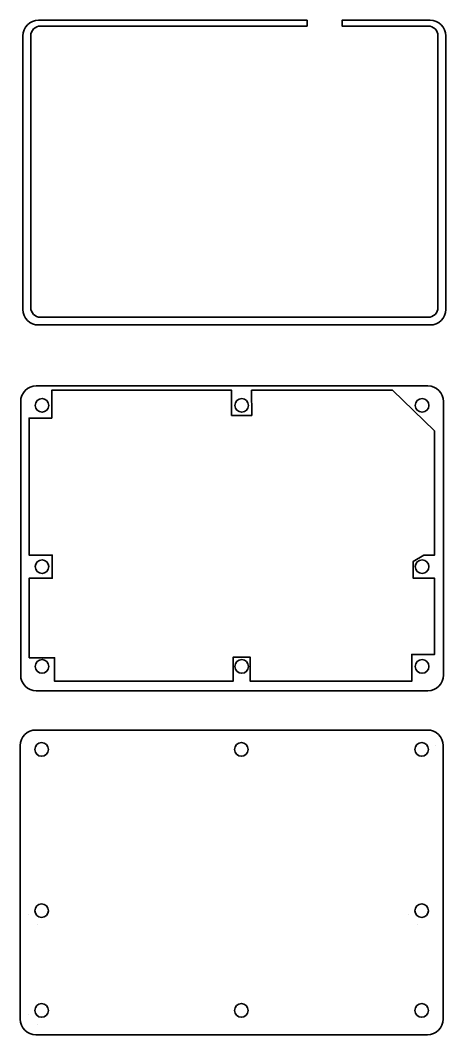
# Model space of a CAD drawing. Header units: millimetres. Extents: x 255 to 531, y -741 to 202.
# Drawn here: x 275 to 495, y -741 to -219 of the extents above; entities that cross this region are included whole.
import ezdxf

# ---------------------------------------------------------------- set-up
doc = ezdxf.new("R2010")
doc.units = ezdxf.units.MM
doc.header["$MEASUREMENT"] = 0
doc.layers.add('Layer 1', color=7, linetype='Continuous')

msp = doc.modelspace()

# ---------------------------------------------------------------- linework, layer by layer
at = {"layer": 'Layer 1', "color": 250, "lineweight": 35}
for points, knots in [([(285.8, -371.7764), (285.8, -371.7764), (485.8, -371.7765), (485.8, -371.7765), (487.1261, -371.7764), (488.3989, -371.2452), (489.3355, -370.3023), (490.2722, -369.3594), (490.8, -368.0781), (490.8, -366.7433), (490.8, -366.7433), (490.8, -226.8181), (490.8, -226.8181), (490.8, -225.4832), (490.2732, -224.203), (489.3355, -223.2591), (488.3979, -222.3151), (487.1261, -221.7849), (485.8, -221.7849), (485.8, -221.7849), (441.329, -221.7849), (441.329, -221.7849), (441.329, -221.7849), (441.329, -218.7736), (441.329, -218.7736), (441.329, -218.7736), (486.7999, -218.7736), (486.7999, -218.7736), (491.2, -218.7736), (494.8, -222.3737), (494.8, -226.7737), (494.8, -226.7737), (494.8, -367.7735), (494.8, -367.7735), (494.8, -372.1736), (491.2, -375.7736), (486.7999, -375.7736), (486.7999, -375.7736), (284.8001, -375.7736), (284.8001, -375.7736), (280.4, -375.7736), (276.8, -372.1736), (276.8, -367.7735), (276.8, -367.7735), (276.8, -226.7737), (276.8, -226.7737), (276.8, -222.3736), (280.4, -218.7736), (284.8001, -218.7736), (284.8001, -218.7736), (423.329, -218.7736), (423.329, -218.7736), (423.329, -218.7736), (423.329, -221.7849), (423.329, -221.7849), (377.486, -221.7849), (331.643, -221.7849), (285.8, -221.7849), (284.4739, -221.7849), (283.2021, -222.3151), (282.2645, -223.2591), (281.3268, -224.203), (280.8, -225.4832), (280.8, -226.8181), (280.8, -226.8181), (280.8, -366.7433), (280.8, -366.7433), (280.8, -369.523), (283.0386, -371.7764), (285.8, -371.7764)], [0, 0, 0, 0, 0.04347826, 0.04347826, 0.04347826, 0.08695652, 0.08695652, 0.08695652, 0.13043478, 0.13043478, 0.13043478, 0.17391304, 0.17391304, 0.17391304, 0.2173913, 0.2173913, 0.2173913, 0.26086957, 0.26086957, 0.26086957, 0.30434783, 0.30434783, 0.30434783, 0.34782609, 0.34782609, 0.34782609, 0.39130435, 0.39130435, 0.39130435, 0.43478261, 0.43478261, 0.43478261, 0.47826087, 0.47826087, 0.47826087, 0.52173913, 0.52173913, 0.52173913, 0.56521739, 0.56521739, 0.56521739, 0.60869565, 0.60869565, 0.60869565, 0.65217391, 0.65217391, 0.65217391, 0.69565217, 0.69565217, 0.69565217, 0.73913043, 0.73913043, 0.73913043, 0.7826087, 0.7826087, 0.7826087, 0.82608696, 0.82608696, 0.82608696, 0.86956522, 0.86956522, 0.86956522, 0.91304348, 0.91304348, 0.91304348, 0.95652174, 0.95652174, 0.95652174, 1, 1, 1, 1]), ([(283.6115, -407.1888), (283.6115, -407.1888), (485.6113, -407.1888), (485.6113, -407.1888), (490.0114, -407.1888), (493.6114, -410.7888), (493.6114, -415.1889), (493.6114, -415.1889), (493.6114, -556.1887), (493.6114, -556.1887), (493.6114, -560.5888), (490.0114, -564.1888), (485.6113, -564.1888), (485.6113, -564.1888), (283.6115, -564.1888), (283.6115, -564.1888), (279.2114, -564.1888), (275.6114, -560.5888), (275.6114, -556.1887), (275.6114, -556.1887), (275.6114, -415.1889), (275.6114, -415.1889), (275.6114, -410.7888), (279.2114, -407.1888), (283.6115, -407.1888)], [0, 0, 0, 0, 0.125, 0.125, 0.125, 0.25, 0.25, 0.25, 0.375, 0.375, 0.375, 0.5, 0.5, 0.5, 0.625, 0.625, 0.625, 0.75, 0.75, 0.75, 0.875, 0.875, 0.875, 1, 1, 1, 1]), ([(279.9175, -547.2022), (279.9175, -547.2022), (293.0775, -547.2022), (293.0775, -547.2022), (293.0775, -547.2022), (293.0775, -559.2955), (293.0775, -559.2955), (293.0775, -559.2955), (339.1314, -559.2955), (339.1314, -559.2955), (339.1314, -559.2955), (385.1853, -559.2955), (385.1853, -559.2955), (385.1853, -559.2955), (385.1853, -546.9519), (385.1853, -546.9519), (385.1853, -546.9519), (393.9876, -546.993), (393.9876, -546.993), (393.9876, -546.993), (393.9876, -559.2955), (393.9876, -559.2955), (393.9876, -559.2955), (477.293, -559.2955), (477.293, -559.2955), (477.293, -559.2955), (477.293, -545.47), (477.293, -545.47), (477.293, -545.47), (489.0483, -545.47), (489.0483, -545.47), (489.0483, -545.47), (489.0483, -506.2892), (489.0483, -506.2892), (489.0483, -506.2892), (478.0483, -506.2892), (478.0483, -506.2892), (478.0483, -506.2892), (478.0483, -497.5601), (478.0483, -497.5601), (478.0483, -497.5601), (483.5483, -494.2892), (483.5483, -494.2892), (483.5483, -494.2892), (489.0483, -494.2892), (489.0483, -494.2892), (489.0483, -494.2892), (489.0483, -430.3577), (489.0483, -430.3577), (489.0483, -430.3577), (467.3202, -409.3896), (467.3202, -409.3896), (467.3202, -409.3896), (394.7267, -409.3896), (394.7267, -409.3896), (394.7267, -409.3896), (394.763, -422.3478), (394.763, -422.3478), (394.763, -422.3478), (384.4094, -422.3478), (384.4094, -422.3478), (384.4094, -422.3478), (384.4094, -409.3896), (384.4094, -409.3896), (384.4094, -409.3896), (291.6017, -409.3896), (291.6017, -409.3896), (291.6017, -409.3896), (291.6017, -423.7392), (291.6017, -423.7392), (291.6017, -423.7392), (279.9175, -423.7392), (279.9175, -423.7392), (279.9175, -423.7392), (279.9175, -494.2892), (279.9175, -494.2892), (279.9175, -494.2892), (291.9175, -494.2892), (291.9175, -494.2892), (291.9175, -494.2892), (291.9175, -506.2892), (291.9175, -506.2892), (291.9175, -506.2892), (279.9175, -506.2892), (279.9175, -506.2892), (279.9175, -506.2892), (279.9175, -547.2022), (279.9175, -547.2022)], [0, 0, 0, 0, 0.03448276, 0.03448276, 0.03448276, 0.06896552, 0.06896552, 0.06896552, 0.10344828, 0.10344828, 0.10344828, 0.13793103, 0.13793103, 0.13793103, 0.17241379, 0.17241379, 0.17241379, 0.20689655, 0.20689655, 0.20689655, 0.24137931, 0.24137931, 0.24137931, 0.27586207, 0.27586207, 0.27586207, 0.31034483, 0.31034483, 0.31034483, 0.34482759, 0.34482759, 0.34482759, 0.37931034, 0.37931034, 0.37931034, 0.4137931, 0.4137931, 0.4137931, 0.44827586, 0.44827586, 0.44827586, 0.48275862, 0.48275862, 0.48275862, 0.51724138, 0.51724138, 0.51724138, 0.55172414, 0.55172414, 0.55172414, 0.5862069, 0.5862069, 0.5862069, 0.62068966, 0.62068966, 0.62068966, 0.65517241, 0.65517241, 0.65517241, 0.68965517, 0.68965517, 0.68965517, 0.72413793, 0.72413793, 0.72413793, 0.75862069, 0.75862069, 0.75862069, 0.79310345, 0.79310345, 0.79310345, 0.82758621, 0.82758621, 0.82758621, 0.86206897, 0.86206897, 0.86206897, 0.89655172, 0.89655172, 0.89655172, 0.93103448, 0.93103448, 0.93103448, 0.96551724, 0.96551724, 0.96551724, 1, 1, 1, 1]), ([(290.1114, -417.1892), (290.1114, -415.2562), (288.5444, -413.6892), (286.6114, -413.6892), (284.6784, -413.6892), (283.1114, -415.2562), (283.1114, -417.1892), (283.1114, -419.1222), (284.6784, -420.6892), (286.6114, -420.6892), (288.5444, -420.6892), (290.1114, -419.1222), (290.1114, -417.1892)], [0, 0, 0, 0, 0.25, 0.25, 0.25, 0.5, 0.5, 0.5, 0.75, 0.75, 0.75, 1, 1, 1, 1]), ([(393.1114, -417.1893), (393.1114, -415.2562), (391.5444, -413.6893), (389.6114, -413.6893), (387.6784, -413.6892), (386.1114, -415.2562), (386.1114, -417.1892), (386.1114, -419.1223), (387.6784, -420.6892), (389.6114, -420.6892), (391.5444, -420.6893), (393.1114, -419.1223), (393.1114, -417.1893)], [0, 0, 0, 0, 0.25, 0.25, 0.25, 0.5, 0.5, 0.5, 0.75, 0.75, 0.75, 1, 1, 1, 1]), ([(486.1114, -417.1892), (486.1114, -415.2562), (484.5444, -413.6892), (482.6114, -413.6892), (480.6784, -413.6892), (479.1114, -415.2562), (479.1114, -417.1892), (479.1114, -419.1222), (480.6784, -420.6892), (482.6114, -420.6892), (484.5444, -420.6892), (486.1114, -419.1222), (486.1114, -417.1892)], [0, 0, 0, 0, 0.25, 0.25, 0.25, 0.5, 0.5, 0.5, 0.75, 0.75, 0.75, 1, 1, 1, 1]), ([(290.1114, -500.2892), (290.1114, -498.3562), (288.5444, -496.7892), (286.6114, -496.7892), (284.6784, -496.7892), (283.1114, -498.3562), (283.1114, -500.2892), (283.1114, -502.2222), (284.6784, -503.7892), (286.6114, -503.7892), (288.5444, -503.7892), (290.1114, -502.2222), (290.1114, -500.2892)], [0, 0, 0, 0, 0.25, 0.25, 0.25, 0.5, 0.5, 0.5, 0.75, 0.75, 0.75, 1, 1, 1, 1]), ([(486.1114, -500.2892), (486.1114, -498.3562), (484.5444, -496.7892), (482.6114, -496.7892), (480.6784, -496.7892), (479.1114, -498.3562), (479.1114, -500.2892), (479.1114, -502.2222), (480.6784, -503.7892), (482.6114, -503.7892), (484.5444, -503.7892), (486.1114, -502.2222), (486.1114, -500.2892)], [0, 0, 0, 0, 0.25, 0.25, 0.25, 0.5, 0.5, 0.5, 0.75, 0.75, 0.75, 1, 1, 1, 1]), ([(290.1114, -551.6893), (290.1114, -549.7563), (288.5444, -548.1893), (286.6114, -548.1893), (284.6784, -548.1893), (283.1114, -549.7563), (283.1114, -551.6893), (283.1114, -553.6223), (284.6784, -555.1893), (286.6114, -555.1893), (288.5444, -555.1893), (290.1114, -553.6223), (290.1114, -551.6893)], [0, 0, 0, 0, 0.25, 0.25, 0.25, 0.5, 0.5, 0.5, 0.75, 0.75, 0.75, 1, 1, 1, 1]), ([(393.1114, -551.6893), (393.1114, -549.7562), (391.5445, -548.1894), (389.6115, -548.1894), (387.6785, -548.1893), (386.1115, -549.7562), (386.1115, -551.6892), (386.1115, -553.6223), (387.6785, -555.1891), (389.6115, -555.1891), (391.5445, -555.1893), (393.1114, -553.6223), (393.1114, -551.6893)], [0, 0, 0, 0, 0.25, 0.25, 0.25, 0.5, 0.5, 0.5, 0.75, 0.75, 0.75, 1, 1, 1, 1]), ([(486.1114, -551.6892), (486.1114, -549.7562), (484.5444, -548.1892), (482.6114, -548.1892), (480.6784, -548.1892), (479.1114, -549.7562), (479.1114, -551.6892), (479.1114, -553.6222), (480.6784, -555.1892), (482.6114, -555.1892), (484.5444, -555.1892), (486.1114, -553.6222), (486.1114, -551.6892)], [0, 0, 0, 0, 0.25, 0.25, 0.25, 0.5, 0.5, 0.5, 0.75, 0.75, 0.75, 1, 1, 1, 1]), ([(283.4031, -584.4552), (283.4031, -584.4552), (485.4029, -584.4552), (485.4029, -584.4552), (489.803, -584.4552), (493.403, -588.0552), (493.403, -592.4553), (493.403, -592.4553), (493.403, -733.4551), (493.403, -733.4551), (493.403, -737.8552), (489.803, -741.4552), (485.4029, -741.4552), (485.4029, -741.4552), (283.4031, -741.4552), (283.4031, -741.4552), (279.003, -741.4552), (275.403, -737.8552), (275.403, -733.4551), (275.403, -733.4551), (275.403, -592.4553), (275.403, -592.4553), (275.403, -588.0552), (279.003, -584.4552), (283.4031, -584.4552)], [0, 0, 0, 0, 0.125, 0.125, 0.125, 0.25, 0.25, 0.25, 0.375, 0.375, 0.375, 0.5, 0.5, 0.5, 0.625, 0.625, 0.625, 0.75, 0.75, 0.75, 0.875, 0.875, 0.875, 1, 1, 1, 1]), ([(289.903, -594.4556), (289.903, -592.5226), (288.336, -590.9556), (286.403, -590.9556), (284.47, -590.9556), (282.903, -592.5226), (282.903, -594.4556), (282.903, -596.3886), (284.47, -597.9556), (286.403, -597.9556), (288.336, -597.9556), (289.903, -596.3886), (289.903, -594.4556)], [0, 0, 0, 0, 0.25, 0.25, 0.25, 0.5, 0.5, 0.5, 0.75, 0.75, 0.75, 1, 1, 1, 1]), ([(392.903, -594.4557), (392.903, -592.5226), (391.336, -590.9557), (389.403, -590.9557), (387.47, -590.9556), (385.903, -592.5226), (385.903, -594.4556), (385.903, -596.3887), (387.47, -597.9556), (389.403, -597.9556), (391.336, -597.9557), (392.903, -596.3887), (392.903, -594.4557)], [0, 0, 0, 0, 0.25, 0.25, 0.25, 0.5, 0.5, 0.5, 0.75, 0.75, 0.75, 1, 1, 1, 1]), ([(485.903, -594.4556), (485.903, -592.5226), (484.336, -590.9556), (482.403, -590.9556), (480.47, -590.9556), (478.903, -592.5226), (478.903, -594.4556), (478.903, -596.3886), (480.47, -597.9556), (482.403, -597.9556), (484.336, -597.9556), (485.903, -596.3886), (485.903, -594.4556)], [0, 0, 0, 0, 0.25, 0.25, 0.25, 0.5, 0.5, 0.5, 0.75, 0.75, 0.75, 1, 1, 1, 1]), ([(289.903, -677.5518), (289.903, -675.6188), (288.336, -674.0518), (286.403, -674.0518), (284.47, -674.0518), (282.903, -675.6188), (282.903, -677.5518), (282.903, -679.4848), (284.47, -681.0518), (286.403, -681.0518), (288.336, -681.0518), (289.903, -679.4848), (289.903, -677.5518)], [0, 0, 0, 0, 0.25, 0.25, 0.25, 0.5, 0.5, 0.5, 0.75, 0.75, 0.75, 1, 1, 1, 1]), ([(485.903, -677.5517), (485.903, -675.6187), (484.336, -674.0517), (482.403, -674.0517), (480.47, -674.0517), (478.903, -675.6187), (478.903, -677.5517), (478.903, -679.4847), (480.47, -681.0517), (482.403, -681.0517), (484.336, -681.0517), (485.903, -679.4847), (485.903, -677.5517)], [0, 0, 0, 0, 0.25, 0.25, 0.25, 0.5, 0.5, 0.5, 0.75, 0.75, 0.75, 1, 1, 1, 1]), ([(289.903, -728.9518), (289.903, -727.0188), (288.336, -725.4518), (286.403, -725.4518), (284.47, -725.4518), (282.903, -727.0188), (282.903, -728.9518), (282.903, -730.8848), (284.47, -732.4518), (286.403, -732.4518), (288.336, -732.4518), (289.903, -730.8848), (289.903, -728.9518)], [0, 0, 0, 0, 0.25, 0.25, 0.25, 0.5, 0.5, 0.5, 0.75, 0.75, 0.75, 1, 1, 1, 1]), ([(392.903, -728.9519), (392.903, -727.0188), (391.336, -725.452), (389.403, -725.452), (387.47, -725.4519), (385.9031, -727.0188), (385.9031, -728.9518), (385.9031, -730.8849), (387.47, -732.4517), (389.403, -732.4517), (391.336, -732.4519), (392.903, -730.8849), (392.903, -728.9519)], [0, 0, 0, 0, 0.25, 0.25, 0.25, 0.5, 0.5, 0.5, 0.75, 0.75, 0.75, 1, 1, 1, 1]), ([(485.903, -728.9518), (485.903, -727.0188), (484.336, -725.4518), (482.403, -725.4518), (480.47, -725.4518), (478.903, -727.0188), (478.903, -728.9518), (478.903, -730.8848), (480.47, -732.4518), (482.403, -732.4518), (484.336, -732.4518), (485.903, -730.8848), (485.903, -728.9518)], [0, 0, 0, 0, 0.25, 0.25, 0.25, 0.5, 0.5, 0.5, 0.75, 0.75, 0.75, 1, 1, 1, 1])]:
    msp.add_open_spline(points, degree=3, knots=knots, dxfattribs=at)
for points in [[(490.8, -226.7741), (490.8, -226.7741), (490.8, -226.7741), (490.8, -226.7741)], [(490.8, -226.7741), (490.8, -226.7741), (490.8, -226.7741), (490.8, -226.7741)], [(280.8, -313.8703), (280.8, -313.8703), (280.8, -313.8703), (280.8, -313.8703)], [(280.8, -313.8703), (280.8, -313.8703), (280.8, -313.8703), (280.8, -313.8703)], [(280.8, -365.2703), (280.8, -365.2703), (280.8, -365.2703), (280.8, -365.2703)], [(280.8, -365.2703), (280.8, -365.2703), (280.8, -365.2703), (280.8, -365.2703)], [(392.603, -594.4557), (392.603, -594.4557), (392.603, -594.4557), (392.603, -594.4557)], [(392.603, -594.4557), (392.603, -594.4557), (392.603, -594.4557), (392.603, -594.4557)], [(485.603, -594.4557), (485.603, -594.4557), (485.603, -594.4557), (485.603, -594.4557)], [(485.603, -594.4557), (485.603, -594.4557), (485.603, -594.4557), (485.603, -594.4557)], [(489.403, -592.4557), (489.403, -592.4557), (489.403, -592.4557), (489.403, -592.4557)], [(489.403, -592.4557), (489.403, -592.4557), (489.403, -592.4557), (489.403, -592.4557)], [(289.603, -677.5519), (289.603, -677.5519), (289.603, -677.5519), (289.603, -677.5519)], [(289.603, -677.5519), (289.603, -677.5519), (289.603, -677.5519), (289.603, -677.5519)], [(485.603, -677.5518), (485.603, -677.5518), (485.603, -677.5518), (485.603, -677.5518)], [(485.603, -677.5518), (485.603, -677.5518), (485.603, -677.5518), (485.603, -677.5518)], [(279.403, -679.5519), (279.403, -679.5519), (279.403, -679.5519), (279.403, -679.5519)], [(279.403, -679.5519), (279.403, -679.5519), (279.403, -679.5519), (279.403, -679.5519)], [(284.403, -684.5519), (284.403, -684.5519), (284.403, -684.5519), (284.403, -684.5519)], [(284.403, -684.5519), (284.403, -684.5519), (284.403, -684.5519), (284.403, -684.5519)], [(475.403, -679.5518), (475.403, -679.5518), (475.403, -679.5518), (475.403, -679.5518)], [(475.403, -679.5518), (475.403, -679.5518), (475.403, -679.5518), (475.403, -679.5518)], [(480.403, -684.5518), (480.403, -684.5518), (480.403, -684.5518), (480.403, -684.5518)], [(480.403, -684.5518), (480.403, -684.5518), (480.403, -684.5518), (480.403, -684.5518)], [(279.403, -730.9519), (279.403, -730.9519), (279.403, -730.9519), (279.403, -730.9519)], [(279.403, -730.9519), (279.403, -730.9519), (279.403, -730.9519), (279.403, -730.9519)], [(289.603, -728.9519), (289.603, -728.9519), (289.603, -728.9519), (289.603, -728.9519)], [(289.603, -728.9519), (289.603, -728.9519), (289.603, -728.9519), (289.603, -728.9519)], [(284.403, -735.9519), (284.403, -735.9519), (284.403, -735.9519), (284.403, -735.9519)], [(284.403, -735.9519), (284.403, -735.9519), (284.403, -735.9519), (284.403, -735.9519)]]:
    msp.add_open_spline(points, degree=3, dxfattribs=at)

doc.saveas('drawing.dxf')
